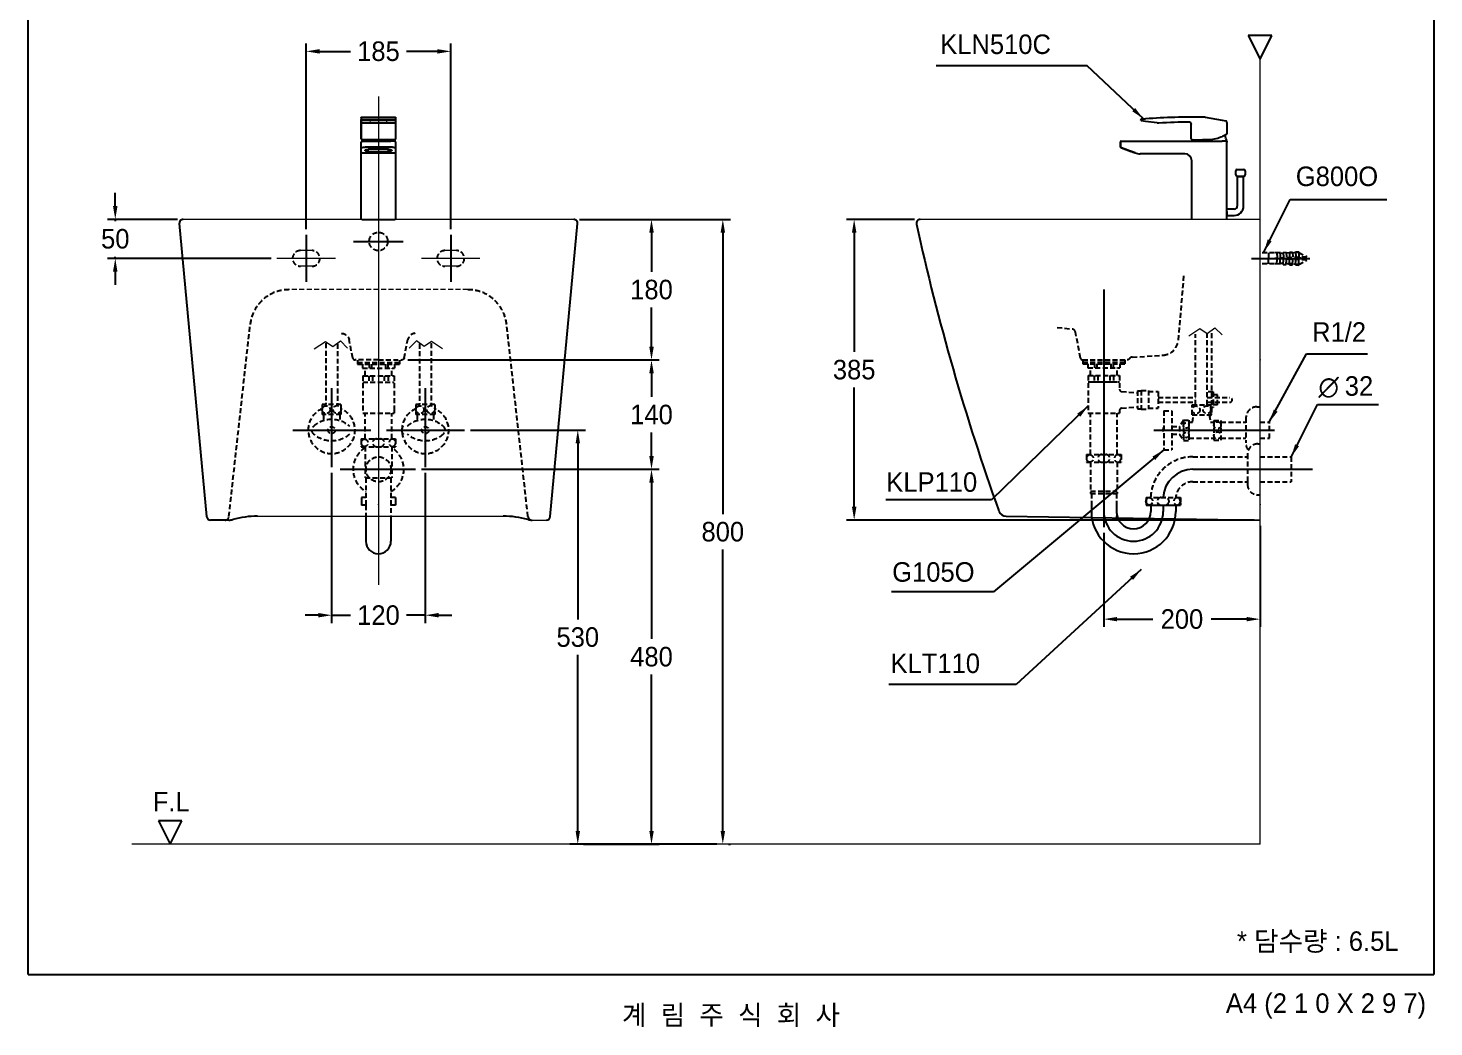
# Model space of a CAD drawing. Header units: millimetres. Extents: x 0 to 1800, y -67 to 2530.
# Drawn here: x 0 to 1800, y -67 to 1212 of the extents above; entities that cross this region are included whole.
import ezdxf
from ezdxf.enums import TextEntityAlignment as Align
from ezdxf.lldxf.tags import DXFTag

# ---------------------------------------------------------------- set-up
doc = ezdxf.new("R2010")
doc.units = ezdxf.units.MM
doc.linetypes.add('DASHED2', pattern=[9.525, 6.35, -3.175])
for name, color, linetype in [('61', 7, 'Continuous'), ('TEXT', 7, 'Continuous'), ('내부선 및 부속', 4, 'Continuous'), ('도각라인', 255, 'Continuous'), ('외형선', 3, 'Continuous'), ('점선', 6, 'DASHED2'), ('중심선', 1, 'DASHED'), ('치수선', 7, 'Continuous')]:
    doc.layers.add(name, color=color, linetype=linetype)
doc.styles.add('____', font='')
doc.styles.add('맑은고딕_치수', font='malgun.ttf', dxfattribs={"height": 25})
doc.styles.add('타이틀', font='H2GTRM.TTF', dxfattribs={"height": 25})
doc.styles.get('____').set_extended_font_data('굴림')
tags = doc.linetypes.add('DASHDOT', pattern=[70, 31, -13, 13, -13]).pattern_tags.tags
tags[10:11] = [DXFTag(74, 4), DXFTag(75, 0), DXFTag(340, '0'), DXFTag(46, 0.0), DXFTag(50, 0.0), DXFTag(44, 0.0), DXFTag(45, 0.0)]
tags[8:9] = [DXFTag(74, 4), DXFTag(75, 0), DXFTag(340, '0'), DXFTag(46, 0.0), DXFTag(50, 0.0), DXFTag(44, 0.0), DXFTag(45, 0.0)]
tags[6:7] = [DXFTag(74, 4), DXFTag(75, 0), DXFTag(340, '0'), DXFTag(46, 0.0), DXFTag(50, 0.0), DXFTag(44, 0.0), DXFTag(45, 0.0)]
tags[4:5] = [DXFTag(74, 4), DXFTag(75, 0), DXFTag(340, '0'), DXFTag(46, 0.0), DXFTag(50, 0.0), DXFTag(44, 0.0), DXFTag(45, 0.0)]
tags = doc.linetypes.add('DASHED', pattern=[25.72, 12.86, -12.86]).pattern_tags.tags
tags[6:7] = [DXFTag(74, 4), DXFTag(75, 0), DXFTag(340, '0'), DXFTag(46, 0.0), DXFTag(50, 0.0), DXFTag(44, 0.0), DXFTag(45, 0.0)]
tags[4:5] = [DXFTag(74, 4), DXFTag(75, 0), DXFTag(340, '0'), DXFTag(46, 0.0), DXFTag(50, 0.0), DXFTag(44, 0.0), DXFTag(45, 0.0)]
doc.dimstyles.new('MSADIM', dxfattribs={"dimtxt": 33, "dimasz": 17, "dimexe": 10, "dimexo": 7.5, "dimgap": 10, "dimtad": 0, "dimtih": 1, "dimtoh": 1, "dimdec": 0, "dimzin": 1, "dimdsep": 46, "dimtxsty": '____', "dimcen": 11.25, "dimadec": 0, "dimazin": 0, "dimtfac": 1, "dimtdec": 0, "dimtix": 1, "dimtmove": 0, "dimatfit": 3, "dimfxl": 0, "dimtolj": 1, "dimtzin": 1, "dimarcsym": 0})

# ---------------------------------------------------------------- blocks, each defined once
blk = doc.blocks.new('*D4')
at = {"layer": '치수선', "color": 0, "linetype": 'Continuous', "lineweight": -2}
for p, q in [((1377.4, 565.4), (1377.4, 445.1)), ((1577.4, 574.4), (1577.4, 445.1)), ((1394.4, 455.1), (1440.1, 455.1)), ((1560.4, 455.1), (1514.7, 455.1))]:
    blk.add_line(p, q, dxfattribs=at)
at = {"layer": '치수선', "color": 0, "linetype": 'Continuous'}
for points in [[(1394.4, 457.9), (1394.4, 452.3), (1377.4, 455.1)], [(1560.4, 457.9), (1560.4, 452.3), (1577.4, 455.1)]]:
    blk.add_solid(points, dxfattribs=at)
at = {"layer": '치수선', "color": 0, "linetype": 'Continuous', "insert": (1477.4, 455.1), "char_height": 25, "attachment_point": 5, "style": '____'}
blk.add_mtext('\\A1;200', dxfattribs=at)
blk = doc.blocks.new('*D5')
at = {"layer": '치수선', "color": 0, "linetype": 'Continuous', "lineweight": -2}
for p, q in [((1134.9, 966.9), (1047.7, 966.9)), ((1057.7, 949.9), (1057.7, 797.2)), ((1057.7, 598.9), (1057.7, 751.6)), ((1569.9, 581.9), (1047.7, 581.9))]:
    blk.add_line(p, q, dxfattribs=at)
at = {"layer": '치수선', "color": 0, "linetype": 'Continuous'}
for points in [[(1054.9, 949.9), (1060.6, 949.9), (1057.7, 966.9)], [(1054.9, 598.9), (1060.6, 598.9), (1057.7, 581.9)]]:
    blk.add_solid(points, dxfattribs=at)
at = {"layer": '치수선', "color": 0, "linetype": 'Continuous', "insert": (1057.7, 774.4), "char_height": 25, "attachment_point": 5, "style": '____'}
blk.add_mtext('\\A1;385', dxfattribs=at)
blk = doc.blocks.new('*D6')
at = {"layer": '치수선', "color": 0, "linetype": 'Continuous', "lineweight": -2}
for p, q in [((706.1, 966.9), (808.2, 966.9)), ((798.2, 949.9), (798.2, 899.7)), ((798.2, 803.9), (798.2, 854)), ((486.1, 786.9), (808.2, 786.9))]:
    blk.add_line(p, q, dxfattribs=at)
at = {"layer": '치수선', "color": 0, "linetype": 'Continuous'}
for points in [[(795.4, 949.9), (801.1, 949.9), (798.2, 966.9)], [(795.4, 803.9), (801.1, 803.9), (798.2, 786.9)]]:
    blk.add_solid(points, dxfattribs=at)
at = {"layer": '치수선', "color": 0, "linetype": 'Continuous', "insert": (798.2, 876.9), "char_height": 25, "attachment_point": 5, "style": '____'}
blk.add_mtext('\\A1;180', dxfattribs=at)
blk = doc.blocks.new('*D7')
at = {"layer": '치수선', "color": 0, "linetype": 'Continuous', "lineweight": -2}
for p, q in [((805.7, 786.9), (808.2, 786.9)), ((798.2, 769.9), (798.2, 739.7)), ((798.2, 663.9), (798.2, 694)), ((503.6, 646.9), (808.2, 646.9))]:
    blk.add_line(p, q, dxfattribs=at)
at = {"layer": '치수선', "color": 0, "linetype": 'Continuous'}
for points in [[(795.4, 769.9), (801.1, 769.9), (798.2, 786.9)], [(795.4, 663.9), (801.1, 663.9), (798.2, 646.9)]]:
    blk.add_solid(points, dxfattribs=at)
at = {"layer": '치수선', "color": 0, "linetype": 'Continuous', "insert": (798.2, 716.9), "char_height": 25, "attachment_point": 5, "style": '____'}
blk.add_mtext('\\A1;140', dxfattribs=at)
blk = doc.blocks.new('*D9')
at = {"layer": '치수선', "color": 0, "linetype": 'Continuous', "lineweight": -2}
for p, q in [((356.1, 954.4), (356.1, 1192)), ((541.1, 954.4), (541.1, 1192)), ((373.1, 1182), (412.6, 1182)), ((524.1, 1182), (484.5, 1182))]:
    blk.add_line(p, q, dxfattribs=at)
at = {"layer": '치수선', "color": 0, "linetype": 'Continuous'}
for points in [[(373.1, 1184.8), (373.1, 1179.1), (356.1, 1182)], [(524.1, 1184.8), (524.1, 1179.1), (541.1, 1182)]]:
    blk.add_solid(points, dxfattribs=at)
at = {"layer": '치수선', "color": 0, "linetype": 'Continuous', "insert": (448.6, 1182), "char_height": 25, "attachment_point": 5, "style": '____'}
blk.add_mtext('\\A1;185', dxfattribs=at)
blk = doc.blocks.new('*D10')
at = {"layer": '치수선', "color": 0, "linetype": 'Continuous', "lineweight": -2}
for p, q in [((111.6, 983.9), (111.6, 1000.9)), ((191.1, 966.9), (101.6, 966.9)), ((111.6, 966.9), (111.6, 964.7)), ((111.6, 916.9), (111.6, 919.1)), ((311.1, 916.9), (101.6, 916.9)), ((111.6, 899.9), (111.6, 882.9))]:
    blk.add_line(p, q, dxfattribs=at)
at = {"layer": '치수선', "color": 0, "linetype": 'Continuous'}
for points in [[(108.7, 983.9), (114.4, 983.9), (111.6, 966.9)], [(108.7, 899.9), (114.4, 899.9), (111.6, 916.9)]]:
    blk.add_solid(points, dxfattribs=at)
at = {"layer": '치수선', "color": 0, "linetype": 'Continuous', "insert": (111.6, 941.9), "char_height": 25, "attachment_point": 5, "style": '____'}
blk.add_mtext('\\A1;50', dxfattribs=at)
blk = doc.blocks.new('*D12')
at = {"layer": '치수선', "color": 0, "linetype": 'Continuous', "lineweight": -2}
for p, q in [((388.6, 642.3), (388.6, 450.1)), ((508.6, 642.3), (508.6, 450.1)), ((371.6, 460.1), (354.6, 460.1)), ((388.6, 460.1), (412.6, 460.1)), ((508.6, 460.1), (484.5, 460.1)), ((525.6, 460.1), (542.6, 460.1))]:
    blk.add_line(p, q, dxfattribs=at)
at = {"layer": '치수선', "color": 0, "linetype": 'Continuous'}
for points in [[(371.6, 463), (371.6, 457.3), (388.6, 460.1)], [(525.6, 463), (525.6, 457.3), (508.6, 460.1)]]:
    blk.add_solid(points, dxfattribs=at)
at = {"layer": '치수선', "color": 0, "linetype": 'Continuous', "insert": (448.6, 460.1), "char_height": 25, "attachment_point": 5, "style": '____'}
blk.add_mtext('\\A1;120', dxfattribs=at)
blk = doc.blocks.new('*D13')
at = {"layer": '치수선', "color": 0, "linetype": 'Continuous', "lineweight": -2}
for p, q in [((566.3, 697.1), (713.8, 697.1)), ((703.8, 680.1), (703.8, 454.8)), ((703.8, 183.9), (703.8, 409.2)), ((881.9, 166.9), (693.8, 166.9))]:
    blk.add_line(p, q, dxfattribs=at)
at = {"layer": '치수선', "color": 0, "linetype": 'Continuous'}
for points in [[(701, 680.1), (706.7, 680.1), (703.8, 697.1)], [(701, 183.9), (706.7, 183.9), (703.8, 166.9)]]:
    blk.add_solid(points, dxfattribs=at)
at = {"layer": '치수선', "color": 0, "linetype": 'Continuous', "insert": (703.8, 432), "char_height": 25, "attachment_point": 5, "style": '____'}
blk.add_mtext('\\A1;530', dxfattribs=at)
blk = doc.blocks.new('*D14')
at = {"layer": '치수선', "color": 0, "linetype": 'Continuous', "lineweight": -2}
for p, q in [((706.1, 966.9), (899.5, 966.9)), ((889.5, 949.9), (889.5, 589.7)), ((889.5, 183.9), (889.5, 544.1)), ((896.9, 166.9), (899.5, 166.9))]:
    blk.add_line(p, q, dxfattribs=at)
at = {"layer": '치수선', "color": 0, "linetype": 'Continuous'}
for points in [[(886.7, 949.9), (892.4, 949.9), (889.5, 966.9)], [(886.7, 183.9), (892.4, 183.9), (889.5, 166.9)]]:
    blk.add_solid(points, dxfattribs=at)
at = {"layer": '치수선', "color": 0, "linetype": 'Continuous', "insert": (889.5, 566.9), "char_height": 25, "attachment_point": 5, "style": '____'}
blk.add_mtext('\\A1;800', dxfattribs=at)
blk = doc.blocks.new('*D15')
at = {"layer": '치수선', "color": 0, "linetype": 'Continuous', "lineweight": -2}
for p, q in [((805.7, 646.9), (808.2, 646.9)), ((798.2, 629.9), (798.2, 429.7)), ((798.2, 183.9), (798.2, 384.1)), ((711.3, 166.9), (808.2, 166.9))]:
    blk.add_line(p, q, dxfattribs=at)
at = {"layer": '치수선', "color": 0, "linetype": 'Continuous'}
for points in [[(795.4, 629.9), (801.1, 629.9), (798.2, 646.9)], [(795.4, 183.9), (801.1, 183.9), (798.2, 166.9)]]:
    blk.add_solid(points, dxfattribs=at)
at = {"layer": '치수선', "color": 0, "linetype": 'Continuous', "insert": (798.2, 406.9), "char_height": 25, "attachment_point": 5, "style": '____'}
blk.add_mtext('\\A1;480', dxfattribs=at)

msp = doc.modelspace()

# ---------------------------------------------------------------- linework, layer by layer
at = {"layer": '61', "linetype": 'Continuous', "lineweight": 18}
for p in [(1577.4, 786.9), (1577.4, 601.9)]:
    msp.add_point(p, dxfattribs=at)
at = {"layer": '내부선 및 부속', "linetype": 'Continuous'}
for p, q in [((426.6, 1096.9), (426.6, 1094.6)), ((426.6, 1096.9), (426.6, 1096.8)), ((426.6, 1096.8), (426.6, 1092.9)), ((426.6, 1093.4), (426.6, 1094.6)), ((426.6, 1091.3), (426.6, 1093.4)), ((426.6, 1092.9), (426.6, 1092.1)), ((426.6, 1092.6), (426.6, 1091.3)), ((426.6, 1069.9), (426.6, 1092.5)), ((426.6, 1090.9), (426.6, 1092.1)), ((426.6, 1091.2), (426.6, 1091.3)), ((426.6, 1090.9), (426.6, 1074)), ((427.6, 1097.9), (469.6, 1097.9)), ((427.6, 1090.3), (469.6, 1090.3)), ((464.6, 1094.3), (432.6, 1094.3)), ((432.6, 1094.3), (432.6, 1094.1)), ((432.6, 1094.1), (464.6, 1094.1)), ((438.6, 1093.7), (437.6, 1093.7)), ((437.6, 1093.7), (437.6, 1093.1)), ((437.6, 1093.1), (437.6, 1092.8)), ((437.6, 1092.8), (438.6, 1092.8)), ((438.6, 1092.8), (438.6, 1093.7)), ((438.6, 1093.1), (438.6, 1093.7)), ((438.6, 1092.8), (438.6, 1093.1)), ((458.6, 1093.7), (458.6, 1093.1)), ((459.6, 1093.7), (458.6, 1093.7)), ((458.6, 1093.1), (458.6, 1092.8)), ((458.6, 1092.8), (459.6, 1092.8)), ((459.6, 1092.8), (458.6, 1092.8)), ((459.6, 1093.1), (459.6, 1093.7)), ((459.6, 1092.8), (459.6, 1093.7)), ((459.6, 1092.8), (459.6, 1093.1)), ((459.6, 1092.8), (459.6, 1092.8)), ((464.6, 1094.1), (464.6, 1094.3)), ((469.6, 1090.2), (469.6, 1090.3)), ((470.6, 1096.9), (470.6, 1094.6)), ((470.6, 1094.6), (470.6, 1093.4)), ((470.6, 1093.4), (470.6, 1091.3)), ((470.6, 1092.6), (470.6, 1092.5)), ((470.6, 1092.5), (470.6, 1069.9)), ((470.6, 1091.2), (470.6, 1091.3)), ((1424.9, 1094.1), (1424.9, 1094.3)), ((1424.9, 1094.3), (1424.9, 1094.1)), ((1430.7, 1092.4), (1425.7, 1093.1)), ((1445.8, 1090.4), (1430.7, 1092.4)), ((1489.4, 1069.9), (1489.4, 1088.5)), ((1507.3, 1097.8), (1529, 1093.9)), ((1529, 1093.9), (1534, 1093.1)), ((1534.9, 1092.1), (1534.9, 1092)), ((1534.9, 1090.9), (1534.9, 1092)), ((1534.9, 1090.9), (1534.9, 1076.5)), ((426.6, 1074), (426.6, 1069.9)), ((426.6, 1057.8), (426.6, 1065.9)), ((426.6, 966.9), (426.6, 1065.9)), ((428, 1068.9), (427.6, 1068.9)), ((427.6, 1066.9), (432.6, 1066.9)), ((469.2, 1068.9), (428, 1068.9)), ((432.6, 1066.9), (464.6, 1066.9)), ((469.6, 1066.9), (464.6, 1066.9)), ((469.6, 1068.9), (469.2, 1068.9)), ((470.6, 1065.9), (470.6, 1057.8)), ((1398.6, 1059.6), (1398.6, 1065.9)), ((1398.6, 1065.9), (1398.6, 1059.6)), ((1399.6, 1066.9), (1404.6, 1066.9)), ((1404.6, 1066.9), (1528.9, 1066.9)), ((1490.4, 1068.9), (1503.8, 1068.9)), ((1490.9, 1068.9), (1495.3, 1068.9)), ((1505.9, 1068.9), (1503.8, 1068.9)), ((1512.9, 1068.9), (1505.9, 1068.9)), ((1533.9, 1066.9), (1528.9, 1066.9)), ((1533.9, 1066.9), (1534.9, 1066.9)), ((1534.9, 1066.9), (1534.9, 1065.9)), ((1534.9, 966.9), (1534.9, 1065.9)), ((426.6, 1053), (426.6, 1057.8)), ((426.6, 1051.9), (426.6, 1053)), ((426.6, 966.9), (426.6, 1051.9)), ((427.6, 1052.1), (469.6, 1052.1)), ((432.6, 1059.6), (464.6, 1059.6)), ((461.6, 1056.6), (435.6, 1056.6)), ((435.6, 1053.9), (435.6, 1056.6)), ((435.6, 1053.9), (461.6, 1053.9)), ((461.6, 1053.9), (461.6, 1056.6)), ((470.6, 1057.8), (470.6, 1053)), ((470.6, 1051.9), (470.6, 1053)), ((470.6, 1051.9), (470.6, 1051.9)), ((470.6, 1051.9), (470.6, 966.9)), ((1404.3, 1056.9), (1399.3, 1058.7)), ((1399.3, 1058.7), (1404.3, 1056.9)), ((1404.3, 1056.9), (1417.3, 1052.1)), ((1417.3, 1052.1), (1404.3, 1056.9)), ((1404.9, 1056.6), (1412.4, 1053.9)), ((1412.4, 1053.9), (1404.9, 1056.6)), ((1480.9, 1050.9), (1424.1, 1050.9)), ((1489.9, 966.9), (1489.9, 1041.9)), ((1546.3, 1023.8), (1546.3, 1028.9)), ((1548.3, 1030.9), (1556.4, 1030.9)), ((1558.3, 1029), (1558.3, 1023.8)), ((1552.3, 1021.9), (1548.2, 1021.9)), ((1548.3, 1021.9), (1548.3, 983.9)), ((1548.3, 1021.9), (1556.3, 1021.9)), ((1554.6, 1021.9), (1549.9, 1021.9)), ((1556.3, 1021.9), (1552.3, 1021.9)), ((1556.4, 1021.9), (1552.3, 1021.9)), ((1556.3, 983.9), (1556.3, 1021.9)), ((1534.9, 998.9), (1534.9, 1003.9)), ((1534.9, 976.9), (1534.9, 998.9)), ((1544.3, 979.9), (1534.9, 979.9)), ((1534.9, 976.9), (1534.9, 971.9)), ((427.1, 966.9), (470, 966.9)), ((1534.9, 971.9), (1544.3, 971.9))]:
    msp.add_line(p, q, dxfattribs=at)
at = {"layer": '내부선 및 부속'}
for p, q in [((1361.4, 605.2), (1361.4, 592.9)), ((1393.4, 604.7), (1393.4, 592.9)), ((1431.4, 604.1), (1431.4, 600.9)), ((1431.4, 600.9), (1475.4, 600.9)), ((1437.4, 600.9), (1437.4, 592.9)), ((1469.4, 600.9), (1469.4, 592.9)), ((1475.4, 603.5), (1475.4, 600.9))]:
    msp.add_line(p, q, dxfattribs=at)
at = {"layer": '내부선 및 부속', "linetype": 'ByBlock'}
for p, q in [((432.6, 586.9), (432.6, 554.9)), ((464.6, 586.9), (464.6, 554.9))]:
    msp.add_line(p, q, dxfattribs=at)
at = {"layer": '내부선 및 부속', "flags": 128}
for points in [[(1435.6, 600.9, -0.271563), (1431.7, 604.1, -0.271563)], [(1439.5, 604, -0.264648), (1435.6, 600.9)]]:
    msp.add_lwpolyline(points, format="xyb", dxfattribs=at)
at = {"layer": '내부선 및 부속', "linetype": 'Continuous'}
for centre, radius, start, end in [((469.6, 1091.2), 1, 270, 0), ((1425.9, 1094.1), 1, 202.1993, 262.1993), ((1425.9, 1094.1), 1, 202.1993, 262.1993), ((1425.9, 1094.1), 1, 202.1993, 262.1993), ((1425.9, 1094.1), 1, 202.1993, 262.1993), ((1498.6, 97.9), 1000, 89.5936, 93.8863), ((1447.2, 1100.3), 10, 262.1993, 272.9349), ((1498.6, 97.9), 993.6, 90.6538, 92.9349), ((1486.1, 1088.4), 3.34, 2.007, 69.3544), ((1505.6, 1087.9), 10, 80, 89.5936), ((427.6, 1069.9), 1, 180, 270), ((427.6, 1065.9), 1, 90, 180), ((427.6, 1065.9), 1, 90, 180), ((456.2, 1061.8), 27.6, 165.1842, 169.4357), ((441.9, 1061.8), 27.6, 10.5643, 14.8158), ((469.6, 1069.9), 1, 270, 0), ((469.6, 1065.9), 1, 0, 90), ((1399.6, 1065.9), 1, 90, 180), ((1399.6, 1065.9), 1, 90, 180), ((1490.4, 1069.9), 1, 180, 270), ((1522, 1061.9), 27.6, 165.1842, 169.4357), ((1507.3, 1124.5), 55.8, 275.72, 293.156), ((1507.7, 1061.9), 27.6, 10.5643, 27.3016), ((1424.1, 1070.9), 20, 250, 270), ((1424.1, 1070.9), 20, 250, 270), ((1480.9, 1041.9), 9, 0, 90), ((1548.3, 1028.9), 2, 90, 180), ((1556.4, 1029), 1.92, 0, 90), ((1548.2, 1023.8), 1.92, 180, 270), ((1556.4, 1023.8), 1.92, 270, 0), ((1544.3, 983.9), 4, 270, 0), ((1544.3, 983.9), 12, 270, 0)]:
    msp.add_arc(centre, radius, start, end, dxfattribs=at)
at = {"layer": '내부선 및 부속'}
for centre, radius, start, end in [((1450.9, 605.9), 5, 203.3747, 270), ((1455.9, 605.9), 5, 270, 333.8927), ((1471.9, 605.9), 5, 207.5045, 261.3731), ((1470.4, 605.9), 5, 278.6269, 331.0331), ((1415.4, 592.9), 54, 180, 0), ((1415.4, 592.9), 22, 180, 0)]:
    msp.add_arc(centre, radius, start, end, dxfattribs=at)
at = {"layer": '내부선 및 부속', "linetype": 'ByBlock'}
msp.add_arc((448.6, 554.9), 16, 180, 0, dxfattribs=at)
at = {"layer": '내부선 및 부속', "linetype": 'Continuous'}
for points, knots in [([(426.6, 1097), (426.6, 1097.1), (426.6, 1097.2), (426.7, 1097.4), (426.8, 1097.6), (427, 1097.8), (427.3, 1097.9), (427.5, 1097.9), (427.6, 1097.9)], [0, 0, 0, 0, 0.097046, 0.215477, 0.366984, 0.6013, 0.806128, 1, 1, 1, 1]), ([(432.6, 1094.3), (432.1, 1094.3), (431.4, 1094.3), (430.6, 1094.3), (430, 1094.3), (429.4, 1094.3), (428.6, 1094.4), (428, 1094.4), (427.5, 1094.4), (427.3, 1094.5), (427.2, 1094.5), (427, 1094.5), (426.7, 1094.5), (426.6, 1094.6), (426.6, 1094.6)], [0, 0, 0, 0, 0.142857, 0.214286, 0.285714, 0.357143, 0.428571, 0.571429, 0.642857, 0.678571, 0.696429, 0.714286, 0.857143, 1, 1, 1, 1]), ([(426.6, 1093.4), (426.6, 1093.5), (427, 1093.7), (428.7, 1093.9), (430.8, 1094.1), (432.1, 1094.1), (432.6, 1094.1)], [0, 0, 0, 0, 0.285714, 0.571429, 0.857143, 1, 1, 1, 1]), ([(470.5, 1094.6), (470.5, 1094.6), (470.3, 1094.5), (470, 1094.5), (469.3, 1094.4), (468.5, 1094.4), (467.8, 1094.3), (467, 1094.3), (465.9, 1094.3), (465, 1094.3), (464.6, 1094.3)], [0, 0, 0, 0, 0.022938, 0.185782, 0.348626, 0.511469, 0.592891, 0.674313, 0.837156, 1, 1, 1, 1]), ([(464.6, 1094.1), (465.5, 1094.1), (467.3, 1094), (469.4, 1093.8), (470.3, 1093.6), (470.4, 1093.5), (470.5, 1093.5)], [0, 0, 0, 0, 0.32589, 0.651781, 0.977671, 1, 1, 1, 1]), ([(469.6, 1097.9), (469.6, 1097.9), (469.7, 1097.9), (469.9, 1097.9), (470.2, 1097.7), (470.3, 1097.6), (470.4, 1097.4), (470.5, 1097.3), (470.6, 1097.1), (470.6, 1097), (470.6, 1097), (470.6, 1097)], [0, 0, 0, 0, 0.020818, 0.239105, 0.419032, 0.574027, 0.708164, 0.821662, 0.913084, 0.980269, 1, 1, 1, 1]), ([(1425.8, 1095.3), (1425.6, 1095.3), (1425.4, 1095.2), (1425.2, 1095.1), (1425, 1094.9), (1424.9, 1094.6), (1424.9, 1094.4), (1424.9, 1094.3)], [0, 0, 0, 0, 0.285714, 0.428571, 0.571429, 0.785714, 1, 1, 1, 1]), ([(1425.8, 1095.3), (1425.8, 1095.3), (1425.9, 1095.3), (1426.2, 1095.3), (1426.6, 1095.4), (1427, 1095.4), (1427.7, 1095.4), (1428.6, 1095.5), (1429.7, 1095.6), (1430.4, 1095.6), (1430.8, 1095.6)], [0, 0, 0, 0, 0.142857, 0.285714, 0.357143, 0.428571, 0.571429, 0.714286, 0.857143, 1, 1, 1, 1]), ([(1534.2, 1075.6), (1534.2, 1075.6), (1534.1, 1075.5), (1533.9, 1075.4), (1533.5, 1075.2), (1533.2, 1075), (1532.8, 1074.8), (1532.4, 1074.6), (1531.9, 1074.4), (1531.2, 1074), (1530.6, 1073.7), (1530, 1073.5), (1529.8, 1073.4), (1529.7, 1073.3)], [0, 0, 0, 0, 0.022972, 0.19686, 0.283804, 0.370748, 0.457692, 0.5229, 0.63158, 0.718524, 0.892412, 0.935884, 1, 1, 1, 1]), ([(1533.8, 1075.4), (1533.8, 1075.3), (1533.8, 1075.3), (1533.8, 1075.3), (1533.7, 1075.3), (1533.7, 1075.3), (1533.6, 1075.2), (1533.5, 1075.2), (1533.5, 1075.2), (1533.4, 1075.1), (1533.4, 1075.1), (1533.3, 1075.1), (1533.3, 1075.1), (1533.2, 1075), (1533.2, 1075), (1533.1, 1074.9), (1533, 1074.9), (1532.8, 1074.8), (1532.8, 1074.8), (1532.6, 1074.7), (1532.5, 1074.6), (1532.4, 1074.6), (1532.3, 1074.6), (1532.3, 1074.5), (1532.3, 1074.5), (1532.2, 1074.5)], [0, 0, 0, 0, 0.147203, 0.147203, 0.295653, 0.295653, 0.37051, 0.37051, 0.483564, 0.483564, 0.521467, 0.521467, 0.597561, 0.597561, 0.635788, 0.635788, 0.751471, 0.751471, 0.829397, 0.829397, 0.947331, 0.947331, 0.986892, 0.986892, 1, 1, 1, 1]), ([(1534.7, 1076.4), (1534.7, 1076.4), (1534.7, 1076.2), (1534.6, 1075.9), (1534.5, 1075.7), (1534.3, 1075.6), (1534.2, 1075.6)], [0, 0, 0, 0, 0.250001, 0.499999, 0.749998, 1, 1, 1, 1]), ([(1534.7, 1076.4), (1534.7, 1076.4), (1534.8, 1076.5), (1534.9, 1076.5), (1534.9, 1076.5)], [0, 0, 0, 0, 0.15708, 1, 1, 1, 1]), ([(426.6, 1057.8), (426.6, 1058), (427, 1058.6), (428.7, 1059.2), (430.8, 1059.5), (432.1, 1059.6), (432.6, 1059.6)], [0, 0, 0, 0, 0.285714, 0.571429, 0.857143, 1, 1, 1, 1]), ([(426.6, 1051.9), (426.6, 1051.9), (426.6, 1051.9), (426.6, 1051.8), (426.6, 1051.7), (426.6, 1051.6)], [0, 0, 0, 0, 0.003909, 0.003909, 1, 1, 1, 1]), ([(464.6, 1059.6), (465.5, 1059.6), (467.3, 1059.5), (469.4, 1058.9), (470.2, 1058.4), (470.4, 1058.1), (470.5, 1058.1)], [0, 0, 0, 0, 0.326484, 0.652968, 0.979452, 1, 1, 1, 1]), ([(470.6, 1051.7), (470.6, 1051.7), (470.6, 1051.7), (470.5, 1051.7), (470.6, 1051.7)], [0, 0, 0, 0, 0.705199, 1, 1, 1, 1]), ([(1398.6, 1059.6), (1398.6, 1059.5), (1398.6, 1059.4), (1398.7, 1059.1), (1398.9, 1059), (1399, 1058.8), (1399.2, 1058.7), (1399.3, 1058.7)], [0, 0, 0, 0, 0.214286, 0.428571, 0.571429, 0.714286, 1, 1, 1, 1])]:
    msp.add_open_spline(points, degree=3, knots=knots, dxfattribs=at)
for points in [[(427.6, 1090.3), (426.6, 1090.3), (426.6, 1091.3)], [(470.6, 1091.3), (470.6, 1090.3), (469.6, 1090.3)], [(427.6, 1052.1), (426.6, 1052.1), (426.6, 1053)], [(470.6, 1053), (470.6, 1052.1), (469.6, 1052.1)]]:
    msp.add_rational_spline(points, [1, 0.707106769085, 1], degree=2, dxfattribs=at)
for points, degree in [([(470, 1090.4), (470, 1090.3), (470.1, 1090.3), (470.1, 1090.2)], 3), ([(470.2, 1090.5), (470.1, 1090.4), (470.1, 1090.3), (470.1, 1090.2)], 3), ([(470.6, 1094.8), (470.6, 1094.7), (470.5, 1094.6)], 2), ([(470.6, 1094.6), (470.6, 1094.6), (470.5, 1094.6), (470.5, 1094.6)], 3), ([(470.5, 1093.5), (470.5, 1093.4), (470.6, 1093.2)], 2), ([(470.5, 1093.5), (470.5, 1093.5), (470.6, 1093.4), (470.6, 1093.4)], 3), ([(470.6, 1094.8), (470.6, 1094.8), (470.6, 1094.7), (470.6, 1094.6)], 3), ([(470.6, 1093.4), (470.6, 1093.3), (470.6, 1093.3), (470.6, 1093.2)], 3), ([(1425.8, 1095.3), (1425.3, 1095.3), (1424.9, 1094.8), (1424.9, 1094.3)], 3), ([(1424.9, 1094.1), (1424.9, 1093.6), (1425.3, 1093.2), (1425.7, 1093.1)], 3), ([(1425.5, 1095.2), (1425.6, 1095.3), (1425.6, 1095.3), (1425.6, 1095.3)], 3), ([(1425.9, 1095.3), (1425.9, 1095.3), (1425.9, 1095.3), (1426, 1095.3)], 3), ([(1529, 1093.9), (1529, 1093.9), (1529, 1093.9), (1529, 1093.9)], 3), ([(1534.9, 1092.1), (1534.9, 1092.5), (1534.5, 1093), (1534, 1093.1)], 3), ([(1529.7, 1073.3), (1529.5, 1073.2), (1529.2, 1073.2)], 2), ([(1529.3, 1073.1), (1529.3, 1073.1), (1529.3, 1073.1), (1529.2, 1073.2)], 3), ([(470.5, 1058.1), (470.5, 1058), (470.6, 1057.9), (470.6, 1057.8)], 3), ([(470.5, 1058.1), (470.5, 1057.9), (470.6, 1057.6)], 2), ([(470.6, 1057.8), (470.6, 1057.7), (470.6, 1057.6), (470.6, 1057.6)], 3), ([(1398.6, 1059.6), (1398.6, 1059.2), (1398.9, 1058.8), (1399.3, 1058.7)], 3)]:
    msp.add_open_spline(points, degree=degree, dxfattribs=at)
for points in [[(435.6, 1053.9), (431.6, 1053.9), (431.6, 1055.2), (431.6, 1056.6), (435.6, 1056.6)], [(461.6, 1056.6), (465.6, 1056.6), (465.6, 1055.2), (465.6, 1053.9), (461.6, 1053.9)]]:
    msp.add_rational_spline(points, [1, 0.707106769085, 1, 0.707106769085, 1], degree=2, knots=[0, 0, 0, 0.5, 0.5, 1, 1, 1], dxfattribs=at)
at = {"layer": '도각라인', "color": 7}
for p, q in [((0, 0), (0, 2530)), ((1800, 2530), (1800, 0)), ((0, 0), (1800, 0))]:
    msp.add_line(p, q, dxfattribs=at)
at = {"layer": '외형선', "linetype": 'Continuous'}
for p, q in [((1592.4, 1202.2), (1562.4, 1202.2)), ((1562.4, 1202.2), (1577.4, 1172.2)), ((1577.4, 1172.2), (1592.4, 1202.2)), ((196.8, 196.9), (166.8, 196.9)), ((166.8, 196.9), (181.8, 166.9)), ((181.8, 166.9), (196.8, 196.9))]:
    msp.add_line(p, q, dxfattribs=at)
at = {"layer": '외형선', "linetype": 'Continuous', "lineweight": 18}
for p, q in [((1577.4, 166.9), (1577.4, 1172.2)), ((698.6, 966.9), (198.6, 966.9)), ((1577.4, 966.9), (1142.4, 966.9)), ((293.8, 586.9), (608.3, 586.9)), ((645.4, 581.9), (663.6, 581.9)), ((1577.4, 166.9), (132.8, 166.9))]:
    msp.add_line(p, q, dxfattribs=at)
at = {"layer": '외형선'}
for p, q in [((193.6, 961.4), (228.6, 586.4)), ((668.6, 586.4), (703.6, 961.4)), ((256.8, 581.9), (233.6, 581.9)), ((1252.2, 586.9), (1577.4, 581.9))]:
    msp.add_line(p, q, dxfattribs=at)
for centre, radius, start, end in [((198.6, 961.9), 5, 90, 185.3322), ((698.6, 961.9), 5, 354.6678, 90), ((1142.4, 961.9), 5, 90, 192.3696), ((4067.8, 1603.5), 3000, 192.3696, 199.6729), ((233.6, 586.9), 5, 185.3322, 270), ((256.8, 601.9), 20, 270, 285.3589), ((293.8, 466.9), 120, 90, 105.3589), ((608.3, 466.9), 120, 74.6411, 90), ((645.4, 601.9), 20, 254.6411, 270), ((663.6, 586.9), 5, 270, 354.6678), ((1252.4, 596.9), 10, 199.6729, 269.1188)]:
    msp.add_arc(centre, radius, start, end, dxfattribs=at)
at = {"layer": '점선', "linetype": 'Continuous', "lineweight": 18}
for p, q in [((363.6, 926.9), (348.6, 926.9)), ((548.6, 926.9), (533.6, 926.9)), ((363.6, 906.9), (348.6, 906.9)), ((548.6, 906.9), (533.6, 906.9))]:
    msp.add_line(p, q, dxfattribs=at)
at = {"layer": '점선'}
for p, q in [((1596, 923.9), (1577.4, 923.9)), ((1588.4, 923.9), (1588.4, 916.9)), ((1603, 924.3), (1596, 923.9)), ((1637.3, 919), (1596.2, 916.9)), ((1627, 924.5), (1599, 923.1)), ((1599, 924), (1599.4, 917.1)), ((1603, 924.3), (1603.4, 917.3)), ((1607, 924.5), (1611, 924.7)), ((1607, 924.5), (1607.3, 917.5)), ((1611, 924.7), (1611.3, 917.7)), ((1615, 924.9), (1619, 925.1)), ((1615, 924.9), (1615.3, 917.9)), ((1619, 925.1), (1619.3, 918.1)), ((1623, 925.3), (1627, 925.5)), ((1623, 925.3), (1623.3, 918.3)), ((1630.4, 916.9), (1625.3, 918.4)), ((1627, 925.5), (1627.3, 918.5)), ((1627, 924.5), (1637.3, 919)), ((1596, 909.9), (1577.4, 909.9)), ((1588.4, 909.9), (1588.4, 916.9)), ((1603, 909.5), (1596, 909.9)), ((1637.3, 914.7), (1596.2, 916.9)), ((1599, 909.7), (1599.4, 916.7)), ((1627, 909.3), (1599, 910.7)), ((1603, 909.5), (1603.4, 916.5)), ((1607, 909.3), (1607.3, 916.3)), ((1607, 909.3), (1611, 909.1)), ((1611, 909.1), (1611.3, 916.1)), ((1615, 908.9), (1615.3, 915.9)), ((1615, 908.9), (1619, 908.7)), ((1619, 908.7), (1619.3, 915.7)), ((1623, 908.5), (1623.3, 915.5)), ((1623, 908.5), (1627, 908.3)), ((1630.4, 916.9), (1625.3, 915.4)), ((1627, 908.3), (1627.3, 915.3)), ((1627, 909.3), (1637.3, 914.7)), ((1479.6, 894.7), (1472.4, 811.4)), ((257.1, 586.3), (284.3, 832.4)), ((640, 586.3), (612.8, 832.4)), ((1317.7, 828.6), (1336.7, 826.5)), ((415.6, 789.3), (411.1, 812.9)), ((481.5, 789.3), (486, 812.9)), ((1347.5, 789.3), (1341.1, 822.5)), ((1494.9, 729.6), (1494.9, 820.1)), ((1509.9, 729.6), (1509.9, 820.8)), ((1515.4, 821.1), (1515.4, 720.9)), ((381.1, 808.2), (381.1, 729.9)), ((396.1, 807.6), (396.1, 729.9)), ((501.1, 807.6), (501.1, 729.9)), ((516.1, 808.2), (516.1, 729.9)), ((1413.8, 790.5), (1453.8, 793.1)), ((448.6, 786.9), (418.6, 786.9)), ((421.6, 786.6), (421.6, 781.6)), ((421.6, 783.6), (475.6, 783.6)), ((421.6, 781.6), (475.6, 781.6)), ((428.1, 781.6), (428.1, 776.6)), ((428.1, 776.6), (469.1, 776.6)), ((431.6, 766.6), (431.6, 776.6)), ((436.6, 781.6), (436.6, 776.6)), ((439.6, 781.6), (439.6, 776.6)), ((448.6, 786.9), (478.6, 786.9)), ((457.6, 781.6), (457.6, 776.6)), ((460.6, 781.6), (460.6, 776.6)), ((465.6, 766.6), (465.6, 776.6)), ((469.1, 781.6), (469.1, 776.6)), ((475.6, 786.6), (475.6, 781.6)), ((1350.4, 786.9), (1407.4, 786.9)), ((1350.4, 786.9), (1350.4, 781.9)), ((1350.4, 783.9), (1404.4, 783.9)), ((1350.4, 781.9), (1404.4, 781.9)), ((1356.9, 781.9), (1356.9, 776.9)), ((1356.9, 776.9), (1397.9, 776.9)), ((1360.4, 766.9), (1360.4, 776.9)), ((1365.4, 781.9), (1365.4, 776.9)), ((1368.4, 781.9), (1368.4, 776.9)), ((1386.4, 781.9), (1386.4, 776.9)), ((1389.4, 781.9), (1389.4, 776.9)), ((1394.4, 766.9), (1394.4, 776.9)), ((1397.9, 781.9), (1397.9, 776.9)), ((1404.4, 786.9), (1404.4, 781.9)), ((428.6, 766.6), (428.6, 718.6)), ((428.6, 766.6), (468.6, 766.6)), ((428.6, 758.6), (468.6, 758.6)), ((436.1, 766.6), (436.1, 758.6)), ((441.1, 766.6), (441.1, 758.6)), ((456.1, 766.6), (456.1, 758.6)), ((461.1, 766.6), (461.1, 758.6)), ((468.6, 766.6), (468.6, 721.9)), ((1357.4, 766.9), (1357.4, 718.9)), ((1357.4, 766.9), (1397.4, 766.9)), ((1357.4, 758.9), (1397.4, 758.9)), ((1360.4, 758.9), (1394.4, 758.9)), ((1364.9, 766.9), (1364.9, 758.9)), ((1369.9, 766.9), (1369.9, 758.9)), ((1384.9, 766.9), (1384.9, 758.9)), ((1389.9, 766.9), (1389.9, 758.9)), ((1397.4, 766.9), (1397.4, 749.6)), ((1400.1, 746.7), (1420.4, 744.9)), ((1420.4, 747.4), (1420.4, 724.4)), ((1420.4, 747.4), (1425.4, 747.4)), ((1425.4, 747.9), (1425.4, 723.9)), ((1425.4, 747.9), (1434.4, 747.9)), ((1434.4, 747.9), (1434.4, 723.9)), ((1434.4, 746.6), (1446.9, 746.6)), ((1446.9, 746.6), (1446.9, 725.1)), ((1446.9, 738.9), (1494.9, 738.9)), ((1517.4, 745.9), (1509.9, 745.9)), ((1509.9, 738.9), (1538.9, 738.9)), ((1517.4, 745.9), (1517.4, 725.9)), ((1522.9, 742.4), (1517.4, 742.4)), ((1522.9, 729.4), (1522.9, 742.4)), ((376.6, 729.9), (376.6, 716.9)), ((400.6, 729.9), (376.6, 729.9)), ((400.6, 729.9), (400.6, 716.9)), ((468.6, 721.9), (468.6, 718.6)), ((496.6, 729.9), (496.6, 716.9)), ((520.6, 729.9), (496.6, 729.9)), ((520.6, 729.9), (520.6, 716.9)), ((1397.4, 722.1), (1397.4, 718.9)), ((1400.1, 725.1), (1420.4, 726.9)), ((1420.4, 724.4), (1425.4, 724.4)), ((1425.4, 723.9), (1434.4, 723.9)), ((1434.4, 725.1), (1446.9, 725.1)), ((1446.9, 732.9), (1494.9, 732.9)), ((1454.4, 721.9), (1454.4, 671.9)), ((1454.4, 721.9), (1464.4, 721.9)), ((1464.4, 721.9), (1464.4, 671.9)), ((1490.4, 729.6), (1514.4, 729.6)), ((1490.4, 716.6), (1490.4, 729.6)), ((1509.9, 732.9), (1538.9, 732.9)), ((1514.4, 716.6), (1514.4, 729.6)), ((1517.4, 725.9), (1514.4, 725.9)), ((1515.4, 725.9), (1515.4, 718.2)), ((1522.9, 729.4), (1517.4, 729.4)), ((1573.4, 726.9), (1577.4, 726.9)), ((400.6, 716.9), (376.6, 716.9)), ((378.1, 716.9), (378.1, 709.5)), ((399.1, 716.9), (399.1, 709.5)), ((428.6, 718.6), (468.6, 718.6)), ((431.6, 685.9), (431.6, 718.6)), ((465.6, 685.9), (465.6, 718.6)), ((520.6, 716.9), (496.6, 716.9)), ((498.1, 716.9), (498.1, 709.5)), ((519.1, 716.9), (519.1, 709.5)), ((1357.4, 718.9), (1397.4, 718.9)), ((1360.4, 665.9), (1360.4, 718.9)), ((1394.4, 665.9), (1394.4, 718.9)), ((1479.4, 709.9), (1474.4, 701.6)), ((1479.4, 709.9), (1486.4, 709.9)), ((1479.4, 709.9), (1479.4, 683.9)), ((1486.4, 709.9), (1486.4, 683.9)), ((1486.4, 707.1), (1490.9, 707.1)), ((1490.4, 716.6), (1514.4, 716.6)), ((1490.9, 707.1), (1492.4, 716.6)), ((1512.4, 716.6), (1513.9, 707.1)), ((1513.9, 707.1), (1518.4, 707.1)), ((1518.4, 709.4), (1518.4, 684.4)), ((1518.4, 709.4), (1527.4, 709.4)), ((1527.4, 709.4), (1527.4, 684.4)), ((1527.4, 707.1), (1559.4, 707.1)), ((1559.4, 712.9), (1559.4, 680.9)), ((1577.4, 707.1), (1589.4, 707.1)), ((1589.4, 686.6), (1589.4, 707.1)), ((426.6, 685.9), (470.6, 685.9)), ((426.6, 685.9), (426.6, 675.9)), ((470.6, 685.9), (470.6, 675.9)), ((1464.4, 701.6), (1474.4, 701.6)), ((1464.4, 692.1), (1474.4, 692.1)), ((1474.4, 701.6), (1474.4, 692.1)), ((1474.4, 692.1), (1479.4, 683.9)), ((1486.4, 686.6), (1518.4, 686.6)), ((1518.4, 684.4), (1527.4, 684.4)), ((1527.4, 686.6), (1559.4, 686.6)), ((1577.4, 686.6), (1589.4, 686.6)), ((426.6, 675.9), (470.6, 675.9)), ((431.6, 675.9), (431.6, 635.9)), ((465.6, 675.9), (465.6, 635.9)), ((1454.4, 671.9), (1464.4, 671.9)), ((1479.4, 683.9), (1486.4, 683.9)), ((1561.4, 666.4), (1561.4, 630.9)), ((1574.4, 679.4), (1577.4, 679.4)), ((1577.4, 666.9), (1577.4, 666.9)), ((1355.4, 665.9), (1399.4, 665.9)), ((1355.4, 665.9), (1355.4, 655.9)), ((1355.4, 655.9), (1399.4, 655.9)), ((1360.4, 655.9), (1360.4, 615.9)), ((1394.4, 655.9), (1394.4, 615.9)), ((1399.4, 665.9), (1399.4, 655.9)), ((1491.3, 662.9), (1561.4, 662.9)), ((1577.4, 662.9), (1617.4, 662.9)), ((1617.4, 662.9), (1617.4, 630.9)), ((431.6, 635.9), (465.6, 635.9)), ((432.6, 635.9), (432.6, 606.9)), ((464.6, 635.9), (464.6, 606.9)), ((1491.3, 630.9), (1561.4, 630.9)), ((1561.4, 630.9), (1561.4, 627.4)), ((1577.4, 630.9), (1617.4, 630.9)), ((1360.4, 618.9), (1394.4, 618.9)), ((1360.4, 615.9), (1394.4, 615.9)), ((1361.4, 615.9), (1361.4, 585.2)), ((1393.4, 615.9), (1393.4, 584.7)), ((1437.4, 610.9), (1437.4, 612)), ((1574.4, 614.4), (1577.4, 614.4)), ((426.8, 610.9), (426.8, 606.9)), ((432.6, 610.9), (426.8, 610.9)), ((426.8, 606.9), (426.8, 600.9)), ((432.6, 600.9), (426.8, 600.9)), ((432.6, 606.9), (432.6, 600.9)), ((432.6, 600.9), (432.6, 586.9)), ((470.3, 610.9), (464.6, 610.9)), ((464.6, 606.9), (464.6, 586.9)), ((470.3, 600.9), (464.6, 600.9)), ((470.3, 610.9), (470.3, 606.9)), ((470.3, 606.9), (470.3, 600.9)), ((1431.4, 610.9), (1475.4, 610.9)), ((1431.4, 610.9), (1431.4, 604.1)), ((1475.4, 610.9), (1475.4, 603.5))]:
    msp.add_line(p, q, dxfattribs=at)
at = {"layer": '점선', "lineweight": 18}
msp.add_line((563.1, 876.9), (334, 876.9), dxfattribs=at)
at = {"layer": '점선', "flags": 128}
for points in [[(401.4, 821, -0.356963), (411.1, 812.9)], [(481.5, 789.3, -0.3599), (478.6, 786.9)], [(1410, 788.4, -0.264268), (1407.4, 786.9)], [(365.8, 692, -0.44), (365.8, 702.3)], [(365.8, 702.3, -0.388889), (411.3, 702.3)], [(480.8, 692, -0.44), (480.8, 702.3)], [(485.8, 702.3, -0.388889), (531.3, 702.3)], [(531.3, 702.3, -0.44), (531.3, 692)], [(411.3, 692, -0.388889), (365.8, 692)], [(430.8, 675.9, -0.859727), (430.8, 685.8)], [(430.8, 685.8, -0.859727), (430.8, 675.9)], [(531.3, 692, -0.388889), (485.8, 692)], [(1562.6, 671.9, -0.175332), (1559.4, 680.9)], [(1359.6, 655.9, -0.859727), (1359.6, 665.8)], [(1359.6, 665.8, -0.859727), (1359.6, 655.9)], [(1431.7, 604.1, -0.476837), (1435.6, 610.8)], [(1435.6, 610.8, -0.48478), (1439.5, 604, -0.48478)]]:
    msp.add_lwpolyline(points, format="xyb", dxfattribs=at)
at = {"layer": '점선'}
for centre, radius in [((448.6, 938.6), 11.8), ((381.6, 723.3), 5), ((395.6, 723.5), 5), ((501.6, 723.3), 5), ((515.6, 723.5), 5), ((1495.4, 723), 5), ((1509.4, 723.3), 5), ((1482.9, 702.9), 3.5), ((1522.9, 703.4), 4.5), ((388.6, 697.1), 4.5), ((508.6, 697.1), 4.5), ((1482.9, 690.9), 3.5), ((1522.9, 690.4), 4.5), ((448.6, 646.9), 16)]:
    msp.add_circle(centre, radius, dxfattribs=at)
for centre, radius, start, end in [((348.6, 916.9), 10, 90, 270), ((363.6, 916.9), 10, 270, 90), ((533.6, 916.9), 10, 90, 270), ((548.6, 916.9), 10, 270, 90), ((334, 826.9), 50, 90, 173.6972), ((563.1, 826.9), 50, 6.3028, 90), ((495.9, 811), 10, 90.5972, 169.1759), ((1336.2, 821.5), 5, 10.8241, 83.7606), ((1452.5, 813.1), 20, 273.6741, 355.065), ((418.6, 789.9), 3, 190.8241, 269.9992), ((1350.4, 789.9), 3, 190.8241, 270), ((1414.1, 785.6), 5, 93.6741, 147.2141), ((1400.4, 749.6), 3, 180, 265.0303), ((1538.9, 735.9), 3, 270, 90), ((388.6, 697.1), 30, 113.5781, 66.4218), ((508.6, 697.1), 30, 113.5781, 66.4218), ((1400.4, 722.1), 3, 94.9697, 180), ((1573.4, 712.9), 14, 90, 180), ((1512.4, 718.2), 3, 274.3938, 0), ((446.1, 680.9), 5, 90, 270), ((451.1, 680.9), 5, 270, 90), ((467.1, 680.9), 5, 98.6269, 261.3731), ((465.6, 680.9), 5, 278.6269, 81.3731), ((1460.8, 696.9), 7.84, 144.9654, 215.0346), ((448.6, 646.9), 32.5, 121.5389, 240.5076), ((448.6, 646.9), 32.5, 299.4924, 58.4611), ((1574.4, 666.4), 13, 90, 180), ((1374.9, 660.9), 5, 90, 270), ((1379.9, 660.9), 5, 270, 90), ((1395.9, 660.9), 5, 98.6269, 261.3731), ((1394.4, 660.9), 5, 278.6269, 81.3731), ((1491.3, 608.9), 54, 90, 176.6714), ((1491.3, 608.9), 22, 90, 174.7841), ((1574.4, 627.4), 13, 180, 270), ((1450.9, 605.9), 5, 90, 203.3747), ((1455.9, 605.9), 5, 333.8927, 90), ((1471.9, 605.9), 5, 98.6269, 207.5045), ((1470.4, 605.9), 5, 331.0331, 81.3731), ((252.2, 586.9), 5, 270, 353.6972), ((645, 586.9), 5, 186.3028, 270)]:
    msp.add_arc(centre, radius, start, end, dxfattribs=at)
at = {"layer": '점선', "lineweight": 18}
msp.add_point((448.6, 601.9), dxfattribs=at)
at = {"layer": '중심선', "lineweight": 18}
for p, q in [((448.6, 1124.3), (448.6, 498.9)), ((393.6, 916.9), (318.6, 916.9)), ((578.6, 916.9), (503.6, 916.9)), ((1509.9, 820.8), (1519.7, 828.1)), ((1519.7, 828.1), (1528.9, 818.9)), ((366.3, 801), (380.6, 810.4)), ((380.6, 810.4), (390.1, 804)), ((390.1, 804), (399.9, 811.2)), ((399.9, 811.2), (409.1, 802)), ((497.2, 811.2), (488, 802)), ((507.1, 804), (497.2, 811.2)), ((516.6, 810.4), (507.1, 804)), ((530.8, 801), (516.6, 810.4)), ((1486.1, 817.9), (1500.4, 827.3)), ((1500.4, 827.3), (1509.9, 820.8))]:
    msp.add_line(p, q, dxfattribs=at)
at = {"layer": '중심선'}
for p, q in [((356.1, 946.9), (356.1, 886.9)), ((416.8, 938.6), (480.3, 938.6)), ((541.1, 946.9), (541.1, 886.9)), ((1377.4, 876.9), (1377.4, 572.9)), ((1441.6, 696.9), (1596, 696.9)), ((1491.3, 646.9), (1644.4, 646.9))]:
    msp.add_line(p, q, dxfattribs=at)
at = {"layer": '중심선', "linetype": 'DASHDOT'}
for p, q in [((1566.4, 916.9), (1641.1, 916.9)), ((388.6, 750.6), (388.6, 649.8)), ((508.6, 750.6), (508.6, 649.8)), ((338.8, 697.1), (438.8, 697.1)), ((458.8, 697.1), (558.8, 697.1)), ((399.7, 646.9), (496.1, 646.9)), ((1453.4, 600.9), (1453.4, 592.9))]:
    msp.add_line(p, q, dxfattribs=at)
at = {"layer": '중심선'}
for centre, start, end in [((1491.3, 608.9), 90, 176.6714), ((1415.4, 592.9), 180, 0)]:
    msp.add_arc(centre, 38, start, end, dxfattribs=at)

# ---------------------------------------------------------------- texts
at = {"layer": 'TEXT', "style": '타이틀'}
msp.add_text('F.L', height=25, dxfattribs=at).set_placement((183.2, 221.5), align=Align.MIDDLE)
for s, p in [('* 담수량 : 6.5L', (1651.3, 42.9)), ('계  림  주  식  회  사', (900, -51.7))]:
    msp.add_text(s, height=25, dxfattribs=at).set_placement(p, align=Align.MIDDLE_CENTER)
msp.add_text('A4 (2 1 0 X 2 9 7)', height=25, dxfattribs=at).set_placement((1790, -36.5), align=Align.MIDDLE_RIGHT)
at = {"layer": 'TEXT', "char_height": 25, "width": 380.447, "attachment_point": 1, "line_spacing_factor": 0.963855, "style": '타이틀'}
for s, insert in [('\\A1;KLN510C', (1167.9, 1203.6)), ('\\A1;G800O', (1623.2, 1034.5)), ('\\A1;KLP110', (1098.9, 643.1)), ('\\A1;G105O', (1106.4, 528)), ('\\A1;KLT110', (1104.3, 411.1))]:
    msp.add_mtext(s, dxfattribs=dict(at, insert=insert))
at = {"layer": '치수선'}
for s, style, p in [('∅', '맑은고딕_치수', (1652.2, 739.9)), ('32', '타이틀', (1685.9, 741.1))]:
    msp.add_text(s, height=25, dxfattribs=dict(at, style=style)).set_placement(p)
at = {"layer": '치수선', "linetype": 'Continuous', "insert": (1644.1, 835.2), "char_height": 25, "width": 380.447, "attachment_point": 1, "line_spacing_factor": 0.963855, "style": '타이틀'}
msp.add_mtext('\\A1;R1/2', dxfattribs=at)

# ---------------------------------------------------------------- dimensions: what is measured, and where the dimension line sits
at = {"layer": '치수선', "linetype": 'Continuous'}
for base, p1, p2, picture, middle in [((356.1, 1182), (541.1, 946.9), (356.1, 946.9), '*D9', (448.6, 1182)), ((388.6, 460.1), (508.6, 649.8), (388.6, 649.8), '*D12', (448.6, 460.1)), ((1577.4, 455.1), (1377.4, 572.9), (1577.4, 581.9), '*D4', (1477.4, 455.1))]:
    dim = msp.add_linear_dim(base=base, p1=p1, p2=p2, dimstyle='MSADIM', override={"dimtxt": 25}, dxfattribs=at)
    dim.commit()
    dim.dimension.update_dxf_attribs({"geometry": picture, "text_midpoint": middle})
for base, p1, p2, picture, middle in [((111.6, 966.9), (318.6, 916.9), (198.6, 966.9), '*D10', (111.6, 941.9)), ((798.2, 786.9), (698.6, 966.9), (478.6, 786.9), '*D6', (798.2, 876.9)), ((889.5, 166.9), (698.6, 966.9), (889.4, 166.9), '*D14', (889.5, 566.9)), ((1057.7, 581.9), (1142.4, 966.9), (1577.4, 581.9), '*D5', (1057.7, 774.4)), ((798.2, 646.9), (798.2, 786.9), (496.1, 646.9), '*D7', (798.2, 716.9)), ((703.8, 166.9), (558.8, 697.1), (889.4, 166.9), '*D13', (703.8, 432)), ((798.2, 166.9), (798.2, 646.9), (703.8, 166.9), '*D15', (798.2, 406.9))]:
    dim = msp.add_linear_dim(base=base, p1=p1, p2=p2, angle=90, dimstyle='MSADIM', override={"dimtxt": 25}, dxfattribs=at)
    dim.commit()
    dim.dimension.update_dxf_attribs({"geometry": picture, "text_midpoint": middle})

# ---------------------------------------------------------------- leaders
for points in [[(1428, 1095.7), (1356, 1163.5), (1162.5, 1163.5)], [(1582.2, 924.9), (1615.9, 992.5), (1739.6, 992.5)], [(1589.3, 707.2), (1637.1, 794.8), (1715.1, 794.8)], [(1357.4, 728), (1233.6, 607.7), (1098.4, 607.7)], [(1617.2, 662.5), (1650.9, 730.1), (1729.2, 730.1)], [(1454.4, 671.9), (1236.1, 490), (1105.4, 489.9)], [(1425.4, 518.8), (1265, 371.4), (1102.1, 371.4)]]:
    msp.add_leader(points, dimstyle='MSADIM', override={"dimtxt": 25}, dxfattribs=at)

doc.saveas('drawing.dxf')
